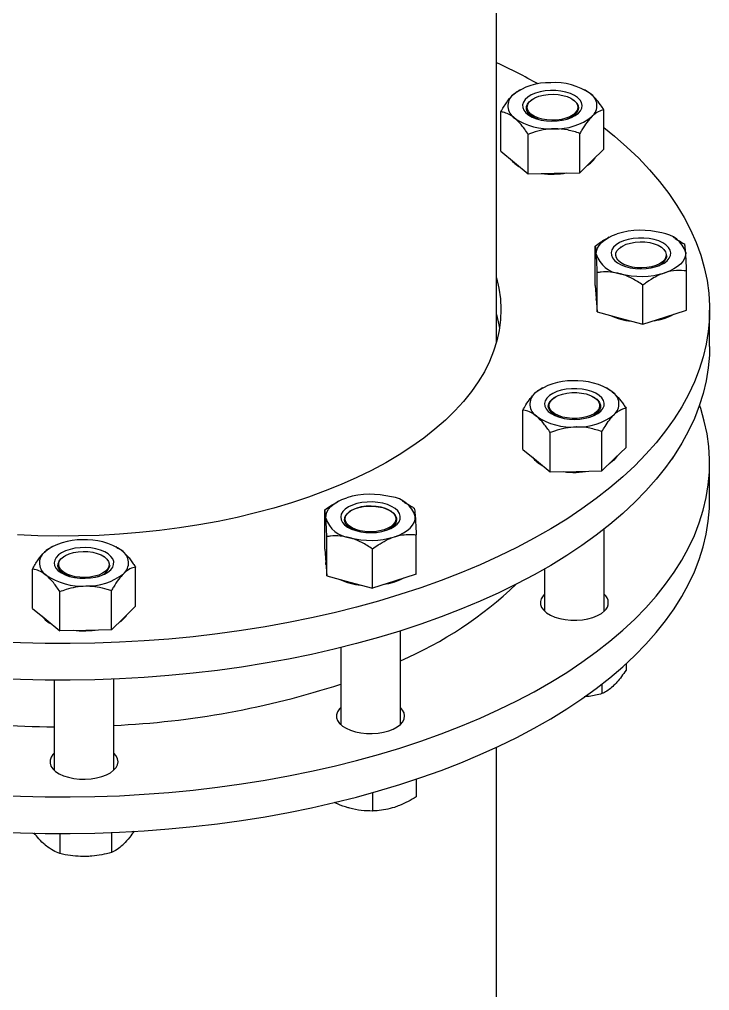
# Model space of a CAD drawing. Header units: inches. Extents: x 0.9 to 37.1, y -8.4 to 11.7.
# Drawn here: x 35.2886 to 35.3941, y 2.9077 to 3.0561 of the extents above; entities that cross this region are included whole.
import ezdxf

# ---------------------------------------------------------------- set-up
doc = ezdxf.new("R2010")
doc.units = ezdxf.units.IN
doc.header["$MEASUREMENT"] = 0

msp = doc.modelspace()

# ---------------------------------------------------------------- linework, layer by layer
at = {"color": 7, "linetype": 'Continuous', "lineweight": 25}
for p, q in [((35.36153567054993, 3.006794003794008), (35.36153567054993, 3.093612463939531)), ((35.36516849154144, 3.045358819246492), (35.36495312725696, 3.045244667814662)), ((35.37507942791438, 3.045300810787376), (35.37496998600821, 3.045358819246492)), ((35.36697715504538, 3.043871118442153), (35.36687764603426, 3.043802936862965)), ((35.37309814737263, 3.043899910207232), (35.37344417552971, 3.043657964980325)), ((35.3732608315154, 3.043802936862965), (35.37316132250427, 3.043871118442153)), ((35.37795398178055, 3.036274860420496), (35.37795398178055, 3.042279495938435)), ((35.36218449576911, 3.035965688262654), (35.36218449576911, 3.041970323780593)), ((35.36638680042631, 3.032526101623052), (35.36638680042631, 3.038530737140992)), ((35.37427154343203, 3.032680687701974), (35.37427154343203, 3.038685323219913)), ((35.37611276260629, 3.034477774061235), (35.37795398178055, 3.036274860420496)), ((35.36218449576911, 3.035965688262654), (35.36428564809771, 3.034245894942853)), ((35.36428564809771, 3.034245894942853), (35.36638680042631, 3.032526101623052)), ((35.37427154343203, 3.032680687701974), (35.37611276260629, 3.034477774061235)), ((35.36638680042631, 3.032526101623052), (35.37032917192917, 3.032603394662513)), ((35.37032917192917, 3.032603394662513), (35.37427154343203, 3.032680687701974)), ((35.37870625843053, 3.022806557993306), (35.37854936257938, 3.022723397101052)), ((35.38877148175627, 3.022666771459347), (35.3885077528973, 3.022806557993306)), ((35.37662854544202, 3.015464609046386), (35.37662854544202, 3.021469244564325)), ((35.38051492193447, 3.021318857188967), (35.38041541292334, 3.02125067560978)), ((35.38679859840448, 3.021250675609779), (35.38669908939335, 3.021318857188967)), ((35.37692869039527, 3.011403666187559), (35.37692869039527, 3.017408301705498)), ((35.39058546588581, 3.011671417130392), (35.39058546588581, 3.017676052648332)), ((35.37662854544202, 3.015464609046386), (35.37677861791865, 3.013434137616972)), ((35.38390715061717, 3.009507070229561), (35.38390715061718, 3.0155117057475)), ((35.37677367233058, 3.013501051121), (35.37677367233058, 3.013425151871606)), ((35.37680360078839, 3.013096120917365), (35.37677367233058, 3.013425151871606)), ((35.37677861791865, 3.013434137616972), (35.37692869039527, 3.011403666187559)), ((35.37692869039527, 3.011403666187559), (35.38041792050623, 3.01045536820856)), ((35.38724630825149, 3.010589243679977), (35.39058546588581, 3.011671417130392)), ((35.39408775388326, 3.006109968659523), (35.39408775388326, 3.011690484940135)), ((35.38041792050623, 3.01045536820856), (35.38390715061717, 3.009507070229561)), ((35.38390715061717, 3.009507070229561), (35.38724630825149, 3.010589243679977)), ((35.36853652784006, 2.999789494136696), (35.3683297891258, 2.999679914591951)), ((35.37846637175463, 2.999721463946476), (35.37833802230683, 2.999789494136696)), ((35.37034519134401, 2.998301793332358), (35.37024568233288, 2.99823361175317)), ((35.37662886781402, 2.99823361175317), (35.37652935880289, 2.998301793332358)), ((35.36555253206772, 2.990396363152858), (35.36555253206772, 2.996400998670798)), ((35.38132201807917, 2.9907055353107), (35.38132201807917, 2.996710170828639)), ((35.37763957973065, 2.987111362592178), (35.37763957973065, 2.993115998110117)), ((35.36975483672493, 2.986956776513257), (35.36975483672493, 2.992961412031196)), ((35.36555253206772, 2.990396363152858), (35.36765368439633, 2.988676569833058)), ((35.38132201807917, 2.9907055353107), (35.37948079890491, 2.988908448951439)), ((35.36765368439633, 2.988676569833058), (35.36975483672493, 2.986956776513257)), ((35.37948079890491, 2.988908448951439), (35.37763957973065, 2.987111362592178)), ((35.38816429733058, 2.98868832861882), (35.38816429733058, 2.988741166243424)), ((35.37369720822779, 2.987034069552717), (35.37763957973065, 2.987111362592178)), ((35.39408775388326, 2.982671800280948), (35.39408775388326, 2.988252316561562)), ((35.36975483672493, 2.986956776513257), (35.37369720822779, 2.987034069552717)), ((35.33738427086901, 2.982475031349177), (35.3372419915807, 2.982399617802688)), ((35.34744949419475, 2.982335244815217), (35.34718576533578, 2.982475031349177)), ((35.3353065578805, 2.975133082402257), (35.3353065578805, 2.981137717920196)), ((35.33919293437295, 2.980987330544838), (35.33909342536182, 2.98091914896565)), ((35.34547661084297, 2.98091914896565), (35.34537710183184, 2.980987330544838)), ((35.37799456674011, 2.96567126476221), (35.37799456674011, 2.978249696852641)), ((35.33560670283376, 2.971072139543429), (35.33560670283376, 2.977076775061368)), ((35.34926347832429, 2.971339890486262), (35.34926347832429, 2.977344526004202)), ((35.29359670961517, 2.975502565952042), (35.29338134533069, 2.975388414520212)), ((35.30352655352973, 2.975434535761821), (35.30339820408194, 2.975502565952042)), ((35.29540537311911, 2.974014865147703), (35.29530586410798, 2.973946683568515)), ((35.30168904958911, 2.973946683568515), (35.30158954057799, 2.974014865147703)), ((35.3353065578805, 2.975133082402257), (35.33545663035713, 2.973102610972842)), ((35.34258516305566, 2.969175543585432), (35.34258516305566, 2.975180179103371)), ((35.30638219985427, 2.966418607126045), (35.30638219985427, 2.972423242643985)), ((35.33545168476906, 2.973169524476871), (35.33545168476906, 2.973093625227476)), ((35.33545663035713, 2.973102610972842), (35.33560670283376, 2.971072139543429)), ((35.29061271384283, 2.966109434968204), (35.29061271384283, 2.972114070486143)), ((35.33560670283376, 2.971072139543429), (35.33909593294471, 2.97012384156443)), ((35.34926347832429, 2.971339890486262), (35.34592432068997, 2.970257717035847)), ((35.36887998340679, 2.972126797080229), (35.36887998340679, 2.965671264762211)), ((35.33909593294471, 2.97012384156443), (35.34258516305566, 2.969175543585432)), ((35.34592432068997, 2.970257717035847), (35.34258516305566, 2.969175543585432)), ((35.29481501850003, 2.962669848328602), (35.29481501850003, 2.968674483846542)), ((35.30269976150575, 2.962824434407523), (35.30269976150575, 2.968829069925462)), ((35.30454098068002, 2.964621520766785), (35.30638219985427, 2.966418607126045)), ((35.29061271384283, 2.966109434968204), (35.29271386617143, 2.964389641648403)), ((35.29271386617143, 2.964389641648403), (35.29481501850003, 2.962669848328602)), ((35.30269976150575, 2.962824434407523), (35.30454098068002, 2.964621520766785)), ((35.29875739000289, 2.962747141368063), (35.29481501850003, 2.962669848328602)), ((35.30269976150575, 2.962824434407523), (35.29875739000289, 2.962747141368063)), ((35.34684230976906, 2.94835680197469), (35.34684230976906, 2.962655498390963)), ((35.33772772643573, 2.960106555405516), (35.33772772643573, 2.94835680197469)), ((35.38132201807917, 2.957632325671421), (35.38132201807917, 2.95667413231926)), ((35.29394016518188, 2.955146339799396), (35.29394016518188, 2.941384336577555)), ((35.30305474851522, 2.941384336577555), (35.30305474851522, 2.95530637456113)), ((35.37763957973065, 2.954533439117887), (35.37763957973065, 2.953079959600738)), ((35.36153567054993, 2.900749821281554), (35.36153567054993, 2.944884141867663)), ((35.34926347832429, 2.940006699206194), (35.34926347832429, 2.937308487494823)), ((35.34258516305565, 2.937947321325956), (35.34258516305565, 2.935144140593992)), ((35.29481501850003, 2.931704748018899), (35.29481501850003, 2.928638445337163)), ((35.30269976150575, 2.931853847464767), (35.30269976150575, 2.928793031416083))]:
    msp.add_line(p, q, dxfattribs=at)
at = {"color": 7, "linetype": 'Continuous', "lineweight": 25, "flags": 128}
for points in [[(35.37392643530111, 3.044156244618892), (35.3734310684227, 3.044490877276552), (35.37282764957328, 3.044774576528592), (35.37213557313117, 3.044998224047625), (35.37137708300267, 3.04515463161837), (35.37057655768459, 3.045238772172812), (35.36975972671932, 3.045247941364298), (35.36895284372618, 3.045181844487472), (35.36818184258848, 3.045042605950337), (35.36747150391716, 3.044834700994045), (35.36684465858159, 3.044564811854955), (35.36632145390663, 3.044241612992062), (35.36591870612101, 3.043875492282749), (35.36564935986996, 3.043478217147858), (35.36552207216361, 3.043062556337105), (35.36554093413356, 3.042641869530953), (35.36570533954058, 3.042229677949494), (35.36601000425961, 3.041839229769309), (35.36644513611591, 3.04148307431617), (35.3669967496136, 3.041172658719389), (35.36764711544097, 3.040917959991655), (35.36837533030523, 3.040727164359644), (35.36915798878146, 3.040606404151958), (35.36996993558225, 3.040559560701032), (35.37078507406935, 3.040588139593923), (35.3715772050211, 3.040691222281497), (35.37232086869693, 3.040865495601361), (35.37299216313443, 3.04110535826562), (35.373569512378, 3.041403100890887), (35.37403435994795, 3.0417491537842), (35.37437176526088, 3.042132394520837), (35.3745708838324, 3.042540505428189), (35.37462531582782, 3.0429603694859), (35.374533311758, 3.04337849191769), (35.37429782870945, 3.043781433924568), (35.37392643530111, 3.044156244618892)], [(35.36788235557893, 3.040846893633273), (35.36742931658195, 3.041025018973452), (35.36691145130163, 3.041310151338899), (35.36650771668813, 3.041640608146732), (35.3662327047623, 3.042004445826917), (35.36609635517166, 3.042388514337723), (35.3661035959457, 3.042778932442489), (35.36625416538396, 3.043161589413685), (35.36654262151464, 3.043522655031367), (35.36695853878162, 3.043849079443366), (35.36727361732693, 3.044028631143987)], [(35.36679525036332, 3.041612979628424), (35.36645624481212, 3.041962334362811), (35.36625608459271, 3.042339039263693), (35.36620246175009, 3.042728617772988), (35.36629743698001, 3.043116098607061), (35.36653736043765, 3.04348659109476), (35.3669130119991, 3.043825857417558), (35.36740995558549, 3.044120859760933), (35.36800909393352, 3.044360261350267), (35.36868740249245, 3.044534862116741), (35.36941881424477, 3.044637952250816), (35.37017522144702, 3.044665570056454), (35.37092755579462, 3.044616654196871), (35.37164690550048, 3.04449308448112), (35.37230562635886, 3.044299609624078), (35.37287840409655, 3.044043664755999), (35.37334322718633, 3.043735085694629), (35.37368223273754, 3.043385730960241), (35.37388239295694, 3.043009026059359), (35.37393601579956, 3.042619447550065), (35.37384104056964, 3.042231966715992), (35.373601117112, 3.041861474228293), (35.37322546555056, 3.041522207905495), (35.37272852196416, 3.04122720556212), (35.37212938361613, 3.040987803972786), (35.3714510750572, 3.040813203206311), (35.37071966330488, 3.040710113072236), (35.36996325610263, 3.040682495266599), (35.36921092175504, 3.040731411126181), (35.36849157204917, 3.040854980841932), (35.3678328511908, 3.041048455698974), (35.3672600734531, 3.041304400567053), (35.36679525036332, 3.041612979628424)], [(35.37344417552971, 3.043657964980325), (35.3737850924978, 3.043309238676612), (35.37399170883079, 3.042933584590328), (35.37405655687606, 3.042544579838908), (35.3739772928563, 3.04215628406761), (35.37375678157969, 3.041782731297304), (35.37340299289832, 3.041437422698392), (35.37292871365691, 3.041132838623329), (35.37235108554297, 3.040879987534176), (35.37225612721266, 3.040846895403991)], [(35.37795398178055, 3.039582751199158), (35.37955189815731, 3.038281602031674), (35.38146749526878, 3.036596655832815), (35.38325637934972, 3.034875156393651), (35.38491592496606, 3.033119630252), (35.38644369650575, 3.03133265388456), (35.38783745175339, 3.02951684992557), (35.38909514518095, 3.027674883317737), (35.3902149309499, 3.025809457401063), (35.39119516562019, 3.023923309945319), (35.39203441056228, 3.022019209131993), (35.39273143406849, 3.020099949491601), (35.39328521316069, 3.018168347802328), (35.39369493509172, 3.016227238956018), (35.39395999853814, 3.014279471797579), (35.39408001448278, 3.01232790494391), (35.3940548067857, 3.010375402588485), (35.39388441244266, 3.00842483029776), (35.39356908153087, 3.006479050805551), (35.39310927684192, 3.004540919811582), (35.39250567320259, 3.002613281790353), (35.39175915648448, 3.000698965816478), (35.39087082230379, 2.998800781412629), (35.38984197441345, 2.996921514426177), (35.3886741227896, 2.99506392294057), (35.38736898141556, 2.993230733227474), (35.38592846576626, 2.991424635745587), (35.38435468999705, 2.98964828119202), (35.38264996384092, 2.987904276612038), (35.38081678921857, 2.986195181572857), (35.37885785656655, 2.984523504407128), (35.37677604088865, 2.982891698531614), (35.37457439753648, 2.981302158846461), (35.37225615772524, 2.97975721822035), (35.36982472379154, 2.978259144066697), (35.36728366419997, 2.976810135015904), (35.3646367083059, 2.975412317688568), (35.3618877408821, 2.974067743574374), (35.35904079641735, 2.97277838602125), (35.35610005319525, 2.971546137339204), (35.35306982716197, 2.970372806023104), (35.34995456559211, 2.969260114098454), (35.34675884056161, 2.968209694594095), (35.34348734223762, 2.967223089145499), (35.34014487199508, 2.966301745732214), (35.33673633536998, 2.965447016552749), (35.33326673485985, 2.964660156040043), (35.32974116258191, 2.963942319020404), (35.32616479279963, 2.963294559018646), (35.32254287432885, 2.962717826711898), (35.31888072283436, 2.962212968534351), (35.31518371302852, 2.961780725434997), (35.31145727078301, 2.961421731790193), (35.3077068651657, 2.961136514472617), (35.303938000414, 2.960925492078011), (35.30015620785666, 2.960788974310841), (35.29636703779577, 2.960727161529756), (35.2925760513609, 2.960740144453535), (35.28878881234743, 2.960827904027948), (35.28501087905084, 2.960990311453716)], [(35.37677861791865, 3.020220045414197), (35.37680310763753, 3.020680235650418), (35.37694401393804, 3.021134842550541), (35.37719892587432, 3.021576087664465), (35.37756348183245, 3.021996421165955), (35.37803144415892, 3.02238865103226), (35.37859480588858, 3.022746066101623), (35.37924392774603, 3.023062550903111), (35.37996770307633, 3.023332690294027)], [(35.38816099901537, 3.020443205212969), (35.38805686077221, 3.020860571997154), (35.38780970052452, 3.02126165459774), (35.38742746220602, 3.021633561889931), (35.38692243127078, 3.021964340467353), (35.38631083982858, 3.02224335883436), (35.38561234493162, 3.022461649111059), (35.38484939678059, 3.022612195268348), (35.38404651715683, 3.022690158628861), (35.38322951127205, 3.022693033386044), (35.38242463836764, 3.022620727142834), (35.38165776772097, 3.022475563881384), (35.38095354718564, 3.022262209268355), (35.38033461098907, 3.02198752069656), (35.37982085224989, 3.021660326882712), (35.37942878359668, 3.021291144105201), (35.37917100643858, 3.020891838202264), (35.37905580594552, 3.020475243194169), (35.37908688475616, 3.020054748787254), (35.37926324397193, 3.019643870017739), (35.37957921526255, 3.01925581286735), (35.38002464305075, 3.018903049812194), (35.38058521092091, 3.018596918947118), (35.38124290176044, 3.018347259570012), (35.38197657684464, 3.018162095938675), (35.3827626552526, 3.018047379364572), (35.38357587177751, 3.018006796932785), (35.38439008897115, 3.018041652996062), (35.38517913722298, 3.018150827251849), (35.38591765587294, 3.018330810749737), (35.38658190832398, 3.018575818672012), (35.38715054495575, 3.01887797626246), (35.38760528931906, 3.019227571927508), (35.38793152555589, 3.019613369374832), (35.38811876816517, 3.02002296875704), (35.38816099901537, 3.020443205212969)], [(35.37974157610719, 3.020045986871282), (35.3797871429673, 3.020435837329431), (35.37997950500863, 3.020813618410362), (35.38031126986581, 3.021164812198998), (35.38076968800145, 3.021475922514994), (35.38133714266367, 3.021734993563377), (35.38199182688804, 3.021932069389048), (35.38270858152696, 3.022059576478547), (35.38345986210162, 3.022112614805931), (35.38421679732086, 3.022089146138025), (35.3849502985887, 3.021990072362572), (35.38563217786276, 3.021819200829204), (35.38623623090496, 3.021583098035121), (35.38673924429563, 3.021290837278293), (35.38712188751226, 3.020953649975702), (35.38736945579063, 3.02058449404629), (35.38747243522063, 3.0201975559454), (35.38742686836052, 3.019807705487251), (35.3872345063192, 3.019429924406319), (35.38690274146201, 3.019078730617683), (35.38644432332637, 3.018767620301687), (35.38587686866415, 3.018508549253304), (35.38522218443978, 3.018311473427633), (35.38450542980087, 3.018183966338134), (35.38375414922621, 3.01813092801075), (35.38299721400696, 3.018154396678657), (35.38226371273912, 3.01825347045411), (35.38158183346506, 3.018424341987477), (35.38097778042287, 3.01866044478156), (35.3804747670322, 3.018952705538389), (35.38009212381557, 3.01928989284098), (35.3798445555372, 3.019659048770391), (35.37974157610719, 3.020045986871282)], [(35.39043539340918, 3.020487796357031), (35.3904109036903, 3.020027606120811), (35.39026999738978, 3.019572999220687), (35.39001508545351, 3.019131754106763), (35.38965052949538, 3.018711420605274), (35.38918256716891, 3.018319190738968), (35.38861920543926, 3.017961775669606), (35.38797008358179, 3.017645290868117), (35.38724630825149, 3.017375151477202)], [(35.36153567054993, 3.016586966086264), (35.36190241746759, 3.015010003973664), (35.36212997429404, 3.013406374237405), (35.36221242284056, 3.011799028267017), (35.36214958454196, 3.010191447215953), (35.36194159549201, 3.008587112746798), (35.36158890614867, 3.006989499490765), (35.36109228035853, 3.005402067522413), (35.36045279370246, 3.003828254865901), (35.35967183116615, 3.002271470048993), (35.35875108414057, 3.000735084720939), (35.35769254675873, 2.999222426350245), (35.35649851157689, 2.997736771018106), (35.35517156460939, 2.99628133632315), (35.35371457972785, 2.994859274412835), (35.35213071243711, 2.993473665156597), (35.35042339304101, 2.992127509475543), (35.3485963192132, 2.99082372284312), (35.34665344798874, 2.98956512897085), (35.34459898719406, 2.9883544536928), (35.34243738633377, 2.987194319062033), (35.34017332695399, 2.986087237671825), (35.33781171250318, 2.985035607213944), (35.33535765771237, 2.984041705285789), (35.33281647751777, 2.983107684457616), (35.33019367554982, 2.982235567610555), (35.32749493221354, 2.981427243555495), (35.32472609238606, 2.980684462942345), (35.32189315275788, 2.980008834468514), (35.31900224884541, 2.979401821394827), (35.31605964170278, 2.978864738376435), (35.31307170436181, 2.97839874861556), (35.31004490802944, 2.978004861342257), (35.30698580807253, 2.977683929628653), (35.30390102982039, 2.977436648541374), (35.3007972542158, 2.977263553636192), (35.29768120334559, 2.977165019798127), (35.29455962588207, 2.97714126042953), (35.29143928246692, 2.977192326987904), (35.28832693106915, 2.977318108874454)], [(35.36153567054993, 3.011006449805651), (35.36190241746759, 3.009429487693052), (35.36199363726282, 3.008900226799832)], [(35.39408775388326, 3.006109968659523), (35.3940548067857, 3.004794886307872), (35.39388441244266, 3.002844314017146), (35.39356908153087, 3.000898534524937), (35.39310927684192, 2.998960403530969), (35.39250567320259, 2.99703276550974), (35.39175915648448, 2.995118449535865), (35.39087082230379, 2.993220265132016), (35.38984197441345, 2.991340998145564), (35.3886741227896, 2.989483406659958), (35.38736898141556, 2.987650216946862), (35.38592846576626, 2.985844119464974), (35.38435468999705, 2.984067764911407), (35.38264996384092, 2.982323760331425), (35.38081678921857, 2.980614665292244), (35.37885785656655, 2.978942988126515), (35.37677604088865, 2.977311182251001), (35.37457439753648, 2.975721642565847), (35.37225615772524, 2.974176701939737), (35.36982472379154, 2.972678627786084), (35.36728366419997, 2.971229618735291), (35.3646367083059, 2.969831801407955), (35.3618877408821, 2.968487227293761), (35.35904079641735, 2.967197869740636), (35.35610005319525, 2.965965621058591), (35.35306982716197, 2.964792289742491), (35.34995456559211, 2.963679597817841), (35.34675884056161, 2.962629178313482), (35.34348734223762, 2.961642572864886), (35.34014487199508, 2.9607212294516), (35.33673633536998, 2.959866500272136), (35.33326673485985, 2.95907963975943), (35.32974116258191, 2.958361802739791), (35.32616479279963, 2.957714042738033), (35.32254287432885, 2.957137310431285), (35.31888072283436, 2.956632452253737), (35.31518371302852, 2.956200209154384), (35.31145727078301, 2.95584121550958), (35.3077068651657, 2.955555998192003), (35.303938000414, 2.955344975797398), (35.30015620785666, 2.955208458030228), (35.29636703779577, 2.955146645249143), (35.2925760513609, 2.955159628172922), (35.28878881234743, 2.955247387747335), (35.28501087905084, 2.955409795173103)], [(35.37746782640922, 2.99624143954021), (35.37778282055947, 2.99662970735815), (35.37795814530227, 2.997040703548356), (35.37798816555614, 2.997461218355105), (35.37787191644541, 2.997877736086509), (35.37761313431214, 2.998276869519968), (35.37722013662704, 2.998645790178523), (35.37670555465905, 2.998972640648658), (35.37608592749604, 2.99924691568733), (35.37538117046484, 2.999459799869122), (35.37461393503632, 2.99960445092127), (35.37380888078845, 2.999676219639938), (35.37299188282712, 2.999672799319456), (35.37218920013906, 2.99959429989174), (35.37142663160632, 2.999443244392985), (35.37072868680897, 2.99922448787121), (35.37011779826708, 2.998945061341019), (35.36961360044102, 2.998613945801005), (35.36923229866377, 2.998241783577067), (35.3689861482882, 2.997840536269298), (35.3688830607899, 2.997423100296317), (35.3689263494859, 2.997002892393764), (35.36911462304189, 2.996593418389375), (35.36944183019085, 2.996207839114566), (35.36989745422581, 2.995858547404486), (35.37046685101539, 2.995556769782096), (35.37113171967826, 2.995312205628482), (35.37187069078855, 2.995132715436769), (35.37266001320675, 2.995024068169405), (35.37347431746088, 2.994989755838958), (35.3742874311422, 2.995030881271958), (35.37507322010796, 2.995146122663155), (35.37580642845424, 2.995331776059412), (35.37646349026153, 2.995581874407818), (35.37702328702269, 2.995888379341673), (35.37746782640922, 2.99624143954021)], [(35.37001614309965, 2.998034497916219), (35.37043407276769, 2.9983603839827), (35.37096741381612, 2.99863801510813), (35.37159567024757, 2.998856722084056), (35.37229469851968, 2.999008100124046), (35.37303763536799, 2.999086331854917), (35.37379593014606, 2.999088410875124), (35.37454044201083, 2.999014257289087), (35.37524255978886, 2.998866720777531), (35.37587530148769, 2.998651471085855), (35.37641435119868, 2.998376780138999), (35.37683899354374, 2.998053204156), (35.37713290975569, 2.997693177980422), (35.37728480479934, 2.997310537216288), (35.37728884143336, 2.996919986533576), (35.37714486453213, 2.996536534575998), (35.37685840704725, 2.996174917187242), (35.37644047737921, 2.995849031120762), (35.37590713633077, 2.995571399995332), (35.37527887989933, 2.995352693019406), (35.37457985162722, 2.995201314979416), (35.37383691477891, 2.995123083248545), (35.37307862000084, 2.995121004228338), (35.37233410813607, 2.995195157814375), (35.37163199035804, 2.995342694325931), (35.37099924865921, 2.995557944017607), (35.37046019894822, 2.995832634964463), (35.37003555660316, 2.996156210947461), (35.3697416403912, 2.996516237123039), (35.36958974534755, 2.996898877887173), (35.36958570871354, 2.997289428569886), (35.36972968561477, 2.997672880527464), (35.37001614309965, 2.998034497916219)], [(35.37125013062154, 2.995277656782858), (35.37109337901104, 2.995333419434469), (35.3705252342943, 2.995591907318581), (35.37006233831857, 2.995901101962509), (35.36972142135047, 2.996249828266222), (35.36951480501748, 2.996625482352505), (35.36944995697221, 2.997014487103926), (35.36952922099198, 2.997402782875223), (35.36974973226859, 2.997776335645529), (35.37010352094995, 2.998121644244442), (35.37057780019136, 2.998426228319505), (35.37066958034287, 2.998473310306948)], [(35.37608841138886, 2.998528926541153), (35.37659506254664, 2.998248915603934), (35.37699879716015, 2.997918458796102), (35.37727380908598, 2.997554621115917), (35.37741015867662, 2.997170552605111), (35.37740291790258, 2.996780134500345), (35.37725234846432, 2.99639747752915), (35.37696389233363, 2.996036411911467)], [(35.28501087905084, 2.937552143075143), (35.28878881234743, 2.937389735649374), (35.2925760513609, 2.937301976074961), (35.29636703779577, 2.937288993151182), (35.30015620785667, 2.937350805932268), (35.303938000414, 2.937487323699438), (35.3077068651657, 2.937698346094043), (35.31145727078301, 2.93798356341162), (35.31518371302852, 2.938342557056424), (35.31888072283436, 2.938774800155777), (35.32254287432885, 2.939279658333325), (35.32616479279963, 2.939856390640073), (35.32974116258191, 2.94050415064183), (35.33326673485985, 2.94122198766147), (35.33673633536998, 2.942008848174176), (35.34014487199508, 2.94286357735364), (35.34348734223762, 2.943784920766926), (35.34675884056161, 2.944771526215523), (35.34995456559212, 2.945821945719882), (35.35306982716198, 2.946934637644531), (35.35610005319525, 2.948107968960631), (35.35904079641736, 2.949340217642677), (35.36188774088211, 2.950629575195801), (35.3646367083059, 2.951974149309995), (35.36728366419998, 2.953371966637331), (35.36982472379154, 2.954820975688124), (35.37225615772524, 2.956319049841777), (35.37457439753648, 2.957863990467888), (35.37677604088866, 2.959453530153041), (35.37885785656655, 2.961085336028555), (35.38081678921857, 2.962757013194284), (35.38264996384092, 2.964466108233465), (35.38435468999705, 2.966210112813447), (35.38592846576626, 2.967986467367014), (35.38736898141556, 2.969792564848902), (35.3886741227896, 2.971625754561997), (35.38984197441345, 2.973483346047604), (35.39087082230379, 2.975362613034056), (35.39175915648448, 2.977260797437905), (35.39250567320259, 2.97917511341178), (35.39310927684192, 2.981102751433009), (35.39356908153087, 2.983040882426977), (35.39388441244266, 2.984986661919187), (35.3940548067857, 2.986937234209912), (35.39408001448278, 2.988889736565336), (35.39395999853814, 2.990841303419006), (35.39369493509172, 2.992789070577445), (35.39328521316069, 2.994730179423755), (35.39273143406849, 2.996661781113028), (35.39255737526011, 2.997181142610544)], [(35.37948079890491, 2.988765587734656), (35.37895206077295, 2.988329886526332), (35.37874850283883, 2.988193705541374)], [(35.37998411571124, 2.989399701584305), (35.37988072981888, 2.989236295984827), (35.37948079890491, 2.988765587734656)], [(35.28501087905084, 2.931971626794529), (35.28878881234743, 2.931809219368761), (35.2925760513609, 2.931721459794348), (35.29636703779577, 2.931708476870569), (35.30015620785667, 2.931770289651655), (35.303938000414, 2.931906807418824), (35.3077068651657, 2.93211782981343), (35.31145727078301, 2.932403047131007), (35.31518371302852, 2.932762040775811), (35.31888072283436, 2.933194283875164), (35.32254287432885, 2.933699142052712), (35.32616479279963, 2.934275874359459), (35.32974116258191, 2.934923634361217), (35.33326673485985, 2.935641471380857), (35.33673633536998, 2.936428331893563), (35.34014487199508, 2.937283061073027), (35.34348734223762, 2.938204404486313), (35.34675884056161, 2.939191009934909), (35.34995456559212, 2.940241429439268), (35.35306982716198, 2.941354121363917), (35.35610005319525, 2.942527452680018), (35.35904079641736, 2.943759701362064), (35.36188774088211, 2.945049058915188), (35.3646367083059, 2.946393633029382), (35.36728366419998, 2.947791450356718), (35.36982472379154, 2.949240459407511), (35.37225615772524, 2.950738533561164), (35.37457439753648, 2.952283474187274), (35.37677604088866, 2.953873013872428), (35.37885785656655, 2.955504819747942), (35.38081678921857, 2.957176496913671), (35.38264996384092, 2.958885591952852), (35.38435468999705, 2.960629596532834), (35.38592846576626, 2.962405951086401), (35.38736898141556, 2.964212048568289), (35.3886741227896, 2.966045238281385), (35.38984197441345, 2.967902829766991), (35.39087082230379, 2.969782096753443), (35.39175915648448, 2.971680281157292), (35.39250567320259, 2.973594597131167), (35.39310927684192, 2.975522235152396), (35.39356908153087, 2.977460366146364), (35.39388441244266, 2.979406145638574), (35.3940548067857, 2.981356717929299), (35.39408775388326, 2.982671800280948)], [(35.33545663035713, 2.979888518770068), (35.33548112007601, 2.980348709006288), (35.33562202637653, 2.980803315906412), (35.33587693831281, 2.981244561020336), (35.33624149427094, 2.981664894521824), (35.3367094565974, 2.982057124388131), (35.33727281832706, 2.982414539457493), (35.33792194018451, 2.982731024258982), (35.33864571551482, 2.983001163649897)], [(35.34471214444701, 2.978035791168039), (35.34536186856249, 2.97829092397147), (35.34591270017254, 2.978601707654038), (35.34634693509599, 2.978958153372471), (35.34665061666511, 2.979348804668094), (35.3468139843044, 2.979761105686838), (35.34683178724351, 2.980181804734717), (35.34670345328133, 2.98059738019818), (35.34643310717699, 2.980994475139895), (35.34602943807675, 2.981360326601704), (35.34550542023761, 2.981683175816602), (35.34487789602408, 2.981952646145179), (35.34416703458073, 2.982160076589355), (35.34339568357923, 2.98229880016398), (35.34258863487545, 2.982364358179222), (35.34177182767877, 2.982354643546532), (35.34097151484455, 2.982269968502196), (35.34021341908581, 2.98211305457181), (35.33952190622396, 2.981888945098207), (35.33891920205139, 2.981604843144265), (35.3384246779761, 2.981269879980545), (35.33805422840877, 2.980894821598737), (35.33781975990329, 2.980491722683831), (35.33772880847037, 2.980073539166623), (35.33778429736387, 2.97965371180944), (35.33798444312512, 2.979245734208975), (35.33832281290466, 2.978862719100993), (35.33878853121937, 2.97851697690621), (35.33936662949942, 2.978219620063244), (35.34003852719043, 2.977980205865695), (35.34078262894777, 2.977806429282861), (35.3415750187287, 2.9777038756371), (35.3423902284737, 2.977675841086968), (35.3432020566708, 2.977723226685971), (35.34398441049377, 2.977844509421971), (35.34471214444701, 2.978035791168039)], [(35.34009799055266, 2.977963154500741), (35.34009727047205, 2.977963397823012), (35.33950588880553, 2.978207669690476), (35.33901495211274, 2.978505170162291), (35.3386422041249, 2.978845146796276), (35.33840111692547, 2.979215311951077), (35.33830040403397, 2.979602286893545), (35.33834370547672, 2.979992085341005), (35.33852945622674, 2.980370618961956), (35.33885094276798, 2.980724206565077), (35.3392965457392, 2.981040068573128), (35.33985015988801, 2.981306788910167), (35.34049177615665, 2.981514727608281), (35.34119820486146, 2.981656369221142), (35.34194391382846, 2.981726594451815), (35.34270195119266, 2.981722865177496), (35.34344491950866, 2.981645316183875), (35.34414596596575, 2.981496750293632), (35.34477975291841, 2.981282537065125), (35.34532337365485, 2.981010418722561), (35.34575718030526, 2.980690230331837), (35.34606549396703, 2.980333544335636), (35.34623717138113, 2.979953252295198), (35.34626600767849, 2.979563098955705), (35.3461509606402, 2.97917718547538), (35.34589618836598, 2.978809459772891), (35.34551089898963, 2.978473212413226), (35.34500901787306, 2.978180596252046), (35.34447204604653, 2.977963154633984)], [(35.34022487326109, 2.981476473452952), (35.34090318182002, 2.981651074219426), (35.34163459357234, 2.981754164353501), (35.34239100077459, 2.981781782159139), (35.34314333512219, 2.981732866299557), (35.34386268482805, 2.981609296583805), (35.34452140568643, 2.981415821726764), (35.34509418342412, 2.981159876858685), (35.3455590065139, 2.980851297797314), (35.34589801206511, 2.980501943062926), (35.34609817228451, 2.980125238162044), (35.34615179512713, 2.97973565965275), (35.34605681989721, 2.979348178818677), (35.34581689643957, 2.978977686330977), (35.34544124487812, 2.978638420008179), (35.34494430129173, 2.978343417664805), (35.3443451629437, 2.97810401607547), (35.34366685438477, 2.977929415308997), (35.34293544263245, 2.977826325174921), (35.3421790354302, 2.977798707369284), (35.34142670108261, 2.977847623228866), (35.34070735137674, 2.977971192944617), (35.34004863051837, 2.978164667801659), (35.33947585278067, 2.978420612669738), (35.33901102969089, 2.978729191731109), (35.33867202413969, 2.979078546465497), (35.33847186392028, 2.979455251366379), (35.33841824107765, 2.979844829875673), (35.33851321630758, 2.980232310709746), (35.33875313976522, 2.980602803197445), (35.33912879132667, 2.980942069520243), (35.33962573491306, 2.981237071863617), (35.34022487326109, 2.981476473452952)], [(35.34592432068997, 2.977043624833072), (35.34664809602028, 2.977313764223987), (35.34729721787774, 2.977630249025476), (35.34786057960739, 2.977987664094838), (35.34832854193386, 2.978379893961144), (35.34869309789199, 2.978800227462633), (35.34894800982826, 2.979241472576557), (35.34908891612878, 2.979696079476681), (35.34911340584766, 2.980156269712901)], [(35.29867081165804, 2.970704448875463), (35.2994811726867, 2.970758084035743), (35.30025991627892, 2.970885380973909), (35.30098201297489, 2.971082248261625), (35.30162425399266, 2.971342358422284), (35.30216599717749, 2.971657351301302), (35.30258983045766, 2.97201710276837), (35.3028821314828, 2.972410050115332), (35.30303350545749, 2.972823563691138), (35.30303908709761, 2.973244352829223), (35.30289869700466, 2.973658893020461), (35.30261684743174, 2.974053860602021), (35.30220259725603, 2.974416560990853), (35.30166926081903, 2.974735336698027), (35.30103397999264, 2.974999942010025), (35.30031717322534, 2.975201872294403), (35.29954187927643, 2.97533463734567), (35.29873301673133, 2.975393969985841), (35.29791658309779, 2.975377963215041), (35.29711881922453, 2.975287131504054), (35.29636536589886, 2.975124394258808), (35.2956804397306, 2.974894981988265), (35.29508605481035, 2.974606268191561), (35.29460131515854, 2.974267532367679), (35.29424180070639, 2.973889661764708), (35.29401906654422, 2.973484801454743), (35.29394027153126, 2.973065963981266), (35.29400794820405, 2.972646611125294), (35.29421992137867, 2.972240221232664), (35.29456937806286, 2.971859856008902), (35.29504508643125, 2.971517740705267), (35.29563175682548, 2.971224871189112), (35.29631053317635, 2.970990660527657), (35.29705959905345, 2.970822636444273), (35.29785487886316, 2.97072619937125), (35.29867081165804, 2.970704448875463)], [(35.29645006419772, 2.970945613718667), (35.29585753465568, 2.971168765679002), (35.29533966937536, 2.971453898044449), (35.29493593476185, 2.971784354852281), (35.29466092283602, 2.972148192532467), (35.29452457324538, 2.972532261043273), (35.29453181401942, 2.972922679148039), (35.29468238345768, 2.973305336119234), (35.29497083958836, 2.973666401736916), (35.29538675685534, 2.973992826148916), (35.29545450710478, 2.9740351642834)], [(35.29835031328626, 2.974808622764667), (35.2991072485055, 2.97478515409676), (35.29984074977334, 2.974686080321308), (35.30052262904741, 2.974515208787939), (35.3011266820896, 2.974279105993856), (35.30162969548027, 2.973986845237028), (35.3020123386969, 2.973649657934437), (35.30225990697527, 2.973280502005025), (35.30236288640526, 2.972893563904135), (35.30231731954516, 2.972503713445986), (35.30212495750384, 2.972125932365054), (35.30179319264665, 2.971774738576418), (35.30133477451101, 2.971463628260423), (35.30076731984879, 2.971204557212039), (35.30011263562442, 2.971007481386368), (35.2993958809855, 2.97087997429687), (35.29864460041085, 2.970826935969485), (35.2978876651916, 2.970850404637392), (35.29715416392376, 2.970949478412845), (35.2964722846497, 2.971120349946213), (35.29586823160751, 2.971356452740296), (35.29536521821684, 2.971648713497124), (35.2949825750002, 2.971985900799715), (35.29473500672184, 2.972355056729127), (35.29463202729184, 2.972741994830017), (35.29467759415193, 2.973131845288166), (35.29486995619327, 2.973509626369098), (35.29520172105045, 2.973860820157734), (35.2956601391861, 2.974171930473729), (35.29622759384831, 2.974431001522113), (35.29688227807268, 2.974628077347784), (35.2975990327116, 2.974755584437283), (35.29835031328626, 2.974808622764667)], [(35.33548161322688, 2.972764594273236), (35.335477383971, 2.972788680070087), (35.33545168476906, 2.973093625227476)], [(35.34592432068997, 2.970114855819063), (35.34504344042554, 2.969873687639005), (35.34429630602006, 2.969730100659023)], [(35.34730226886489, 2.970704290421784), (35.34672763553812, 2.97041951129747), (35.34592432068997, 2.970114855819063)], [(35.36887998340679, 2.968268574510634), (35.36864138690071, 2.968016118133117), (35.36836707947672, 2.967583626506874), (35.36823863234877, 2.967133479651341), (35.36825974070687, 2.966678627471973), (35.36842979730198, 2.966232155237821), (35.36874390991548, 2.965806907142173), (35.3691930420994, 2.965415116798493), (35.36976427313851, 2.965068055301638), (35.37044116975588, 2.964775706978978), (35.37120425886824, 2.96454648215948), (35.37203158779118, 2.964386975223853), (35.3728993557779, 2.96430177489622), (35.37378259872337, 2.964293332234884), (35.37465590733616, 2.964361890119839), (35.37549415811752, 2.96450547626556), (35.37627323611865, 2.964719959960059), (35.37697072868393, 2.964999170897956), (35.37756657022218, 2.965335076688926), (35.37804361945719, 2.965718013934943), (35.37804361945719, 2.965718013934943)], [(35.29875739000289, 2.962604280151279), (35.29776039876148, 2.962622265818573), (35.29682177059038, 2.962709192152084)], [(35.30067192218015, 2.962784677153571), (35.2997488412204, 2.962661250668512), (35.29875739000289, 2.962604280151279)], [(35.33772772643573, 2.950954111723114), (35.33751835479229, 2.950736504101038), (35.33723219197999, 2.950306054993493), (35.33709138977556, 2.949856889361868), (35.33709999880209, 2.949401928883593), (35.33725777139354, 2.948954261943282), (35.33756016871972, 2.948526767103744), (35.33799849136013, 2.948131742613174), (35.33856012957045, 2.947780552606947), (35.33922892604195, 2.94748330018213), (35.33998564071783, 2.947248536749782), (35.34080850429458, 2.947083016026416), (35.34167384448531, 2.946991499741882), (35.34255676702823, 2.946976620653063), (35.34343187184933, 2.947038806804252), (35.34427398377621, 2.947176269213104), (35.34505887678195, 2.947385053336393)], [(35.34505887678195, 2.947385053336393), (35.34576397092383, 2.947659152835023), (35.34636898192716, 2.94799068236547), (35.34685650472689, 2.948370104426759), (35.34721251417973, 2.948786503736998), (35.34742676854189, 2.949227901246167), (35.34749310410547, 2.949681598751578), (35.34740961251707, 2.950134544202045), (35.3471786956777, 2.950573707181635), (35.34684230976906, 2.950954111723114)], [(35.29394016518188, 2.943981646325979), (35.29376097295624, 2.943798670972641), (35.29346301206157, 2.94337035058401), (35.29330988297721, 2.942922256124616), (35.29330599094816, 2.942467278456212), (35.29345144794097, 2.942018506457943), (35.29374206942281, 2.941588850483121), (35.29416949474277, 2.941190670951869), (35.29472142765263, 2.940835422764339), (35.29538199004744, 2.940533325764086), (35.29613217874981, 2.940293070731781), (35.29695041219663, 2.940121569367272), (35.29781315130138, 2.940023755452565), (35.29869557663082, 2.940002442915897)], [(35.29869557663082, 2.940002442915897), (35.29957230241484, 2.940058244880142), (35.30041810684888, 2.94018955602439), (35.30120865767933, 2.940392598766096), (35.30192121219815, 2.940661531935262), (35.30253527150918, 2.940988618814256), (35.30303317024405, 2.941364449709094), (35.30340058476268, 2.941778212649206), (35.30362694521833, 2.942218004428141), (35.30370573963282, 2.942671173037146), (35.3036347012343, 2.943124681640422), (35.30341587366816, 2.943565483621154), (35.30305555220505, 2.943980897908922), (35.30305474851522, 2.943981646325979)]]:
    msp.add_lwpolyline(points, dxfattribs=at)
at = {"color": 7, "linetype": 'Continuous', "lineweight": 25}
for centre, radius, start, end in [((35.32025221355413, 2.960741191986962), 0.09787017093751017, 60.87931759441986, 65.05054430758327), ((35.36947677733342, 3.037588990052138), 0.008840327992990208, 87.84431492476595, 128.0692275463274), ((35.37043764443133, 3.036795292892732), 0.009648250833021975, 55.85696433618573, 93.7340093464719), ((35.36545233598947, 3.042886078524242), 0.002190775963108397, 130.6317154106011, 237.8223937648999), ((35.37468614156018, 3.042926285753358), 0.00219077596310925, 310.6317154106281, 57.82239376487965), ((35.36970083311832, 3.049017071384868), 0.00964825083302236, 235.8569643361823, 273.734009346467), ((35.37066170021622, 3.048223374225462), 0.0088403279929913, 267.8443149247729, 308.0692275463331), ((35.36707352668927, 3.037396878531342), 0.004315185333254301, 217.6737437655203, 243.7256009103056), ((35.37353547620314, 3.036889306765468), 0.003630095272401304, 300.5472309115033, 328.0628363265675), ((35.37006697881043, 3.045438701064549), 0.01298156638343242, 262.5935121431785, 279.6528503068388), ((35.38361735979085, 3.011389723848033), 0.01248817207056158, 75.25370961275591, 106.99265283724), ((35.38634556204016, 3.019203595365497), 0.004286711188513603, 17.43221134442633, 83.96713333141797), ((35.38086844928768, 3.021504246405731), 0.004286711188513676, 197.4322113444196, 263.967133331413), ((35.38537485061503, 3.020536659178498), 0.002280834110061202, 280.589358272645, 346.6995065147599), ((35.38359665153697, 3.029318117923201), 0.01248817207056746, 255.2537096127677, 286.9926528372387), ((35.38308032185991, 3.019799206776178), 0.009856330352181062, 245.0817483666638, 264.5092253159791), ((35.38435293364738, 3.019090724551871), 0.009117331456620244, 277.9776159003433, 297.9359265707407), ((35.37284481363205, 2.992019664942339), 0.008840327992993708, 87.84431492477532, 128.0692275463217), ((35.37380568072996, 2.991225967782935), 0.009648250833024265, 55.85696433618669, 93.73400934646332), ((35.3688203722881, 2.997316753414446), 0.002190775963108961, 130.6317154106188, 237.8223937648802), ((35.3780541778588, 2.997356960643563), 0.00219077596310816, 310.6317154105931, 57.82239376490902), ((35.37455339067496, 2.99873010401164), 0.003614760763456067, 287.2350346173689, 311.8243762389511), ((35.37306886941694, 3.003447746275076), 0.009648250833025984, 235.8569643361911, 273.7340093464633), ((35.37402973651485, 3.002654049115663), 0.0088403279929871, 267.844314924766, 308.0692275463402), ((35.37053932258648, 2.99194699091781), 0.004465693863236377, 218.1200859672705, 243.2792587085538), ((35.38671685417833, 2.990277574349482), 0.002152275147466396, 308.7340060257739, 342.2907223871372), ((35.37343498121035, 2.999871104975874), 0.01298327661131323, 262.594644090608, 279.6517183593975), ((35.34229537222934, 2.971058197203901), 0.01248817207056465, 75.2537096127593, 106.9926528372374), ((35.34502357447864, 2.978872068721368), 0.004286711188513115, 17.43221134442242, 83.96713333142328), ((35.33954646172616, 2.981172719761603), 0.004286711188515556, 197.432211344437, 263.9671333313979), ((35.34227466397545, 2.988986591279072), 0.01248817207056788, 255.2537096127681, 286.9926528372379), ((35.29790499540715, 2.967732736757692), 0.00884032799298636, 87.84431492476187, 128.0692275463429), ((35.29886586250506, 2.966939039598281), 0.009648250833022832, 55.85696433618664, 93.73400934646904), ((35.2938805540632, 2.973029825229791), 0.002190775963108672, 130.6317154106098, 237.8223937648903), ((35.3031143596339, 2.973070032458908), 0.002190775963108397, 310.6317154106017, 57.822393764899), ((35.30016011490232, 2.973318233375077), 0.002403610772185004, 279.21068449905, 345.2912434524786), ((35.29812905119204, 2.979160818090419), 0.009648250833023397, 235.8569643361902, 273.7340093464695), ((35.29908991828995, 2.978367120931005), 0.008840327992984414, 267.8443149247566, 308.0692275463464), ((35.34173424498136, 2.979379044310617), 0.009765808524710118, 244.9908241110247, 264.6001495716156), ((35.32296604822285, 3.013468250808786), 0.06030463502433329, 293.3238305213409, 313.5768047122718), ((35.37695985618969, 2.966972922838983), 0.001658113137701773, 310.8145165078682, 51.38905179992272), ((35.29555240722146, 2.967602521943511), 0.004393150911071672, 217.9088718220639, 243.4904728537886), ((35.30187506782215, 2.967123856412641), 0.003753461275879853, 301.0078595662975, 327.6022076717454), ((35.29710336974405, 3.079538991780425), 0.1314512413464216, 272.5949202274897, 288.0016907679561), ((35.29441260645117, 3.087748112237901), 0.1397292817300194, 255.0495424014782, 269.806275806771)]:
    msp.add_arc(centre, radius, start, end, dxfattribs=at)
for points, knots in [([(35.36402571494337, 3.044548682419141), (35.36428531766668, 3.044788208734863), (35.36460369893018, 3.045081967945337), (35.36490565779463, 3.045205111074847), (35.36496140448352, 3.045227845369276)], [0, 0, 0, 0, 0.8153831681931398, 1, 1, 1, 1]), ([(35.37585282945195, 3.044780561537522), (35.37580487678429, 3.044819272146168), (35.37554696191026, 3.045027478326106), (35.37529202280614, 3.045166063408547), (35.37508448310146, 3.045278882142976)], [0, 0, 0, 0, 0.1859243979088432, 1, 1, 1, 1]), ([(35.36218449576911, 3.041970323780593), (35.36247069091522, 3.042454807925353), (35.363053505942, 3.043441423679115), (35.36369022658751, 3.0442197613676), (35.36401686659972, 3.044540007284982), (35.36402571494337, 3.044548682419141)], [0, 0, 0, 0, 0.484195218163563, 0.9860273763411921, 1, 1, 1, 1]), ([(35.37795398178055, 3.042279495938435), (35.37777608537392, 3.042541178503502), (35.37735519928512, 3.043160294726269), (35.37665381447576, 3.04405099667744), (35.3761220717925, 3.04453532630256), (35.37585282945195, 3.044780561537522)], [0, 0, 0, 0, 0.2654708005954874, 0.628078830079942, 1, 1, 1, 1]), ([(35.37795398178055, 3.042279495938435), (35.37766778663444, 3.04220530961055), (35.37708497160766, 3.042054234697993), (35.37644825096214, 3.041589654647282), (35.37612161094993, 3.04127227923361), (35.37611276260629, 3.04126368185846)], [0, 0, 0, 0, 0.4841952181635685, 0.9860273763411922, 1, 1, 1, 1]), ([(35.36428564809771, 3.041031802740079), (35.36423772312764, 3.041070203866099), (35.36392314875389, 3.041322264746991), (35.36333590967351, 3.04167486906087), (35.3626865295341, 3.041893984171148), (35.3623087957263, 3.041951422641172), (35.36218449576911, 3.041970323780594)], [0, 0, 0, 0, 0.06625438873007919, 0.4348867160202444, 0.814039528473824, 1, 1, 1, 1]), ([(35.36638680042631, 3.038530737140992), (35.36620890401967, 3.038792419706059), (35.36578801793087, 3.039411535928826), (35.36508663312151, 3.040302237879997), (35.36455489043826, 3.040786567505117), (35.36428564809771, 3.041031802740079)], [0, 0, 0, 0, 0.2654708005954898, 0.6280788300799361, 1, 1, 1, 1]), ([(35.37611276260629, 3.04126368185846), (35.37585519303079, 3.040982592572498), (35.37533074620887, 3.040410256408908), (35.37472057328429, 3.039464482682879), (35.3743729375574, 3.038861262952814), (35.37427154343203, 3.038685323219913)], [0, 0, 0, 0, 0.4060446745436611, 0.8267623950146863, 0.9999999999999999, 0.9999999999999999, 0.9999999999999999, 0.9999999999999999]), ([(35.37032917192917, 3.039389302459738), (35.36977767052801, 3.039348796392501), (35.36865473837828, 3.039266320509278), (35.36734825168546, 3.038890479648552), (35.36660390293969, 3.038611969550661), (35.36638680042631, 3.038530737140992)], [0, 0, 0, 0, 0.4060446745436697, 0.826762395014695, 1, 1, 1, 1]), ([(35.37427154343203, 3.038685323219913), (35.37365874968967, 3.038878457864632), (35.3724108410294, 3.039271762135035), (35.37104751103412, 3.039401911885134), (35.37034811777674, 3.039389635027253), (35.37032917192917, 3.039389302459738)], [0, 0, 0, 0, 0.4841952181635639, 0.9860273763411896, 1, 1, 1, 1]), ([(35.37662854544202, 3.021469244564325), (35.37714355467332, 3.021865519376784), (35.37776977861034, 3.022347368551739), (35.3784429455398, 3.022643210676577), (35.37856249712117, 3.022695750978705)], [0, 0, 0, 0, 0.822404256467755, 0.9999999999999999, 0.9999999999999999, 0.9999999999999999, 0.9999999999999999]), ([(35.37677861791865, 3.020220045414197), (35.37677519493077, 3.020265532765665), (35.37675272680472, 3.020564106871915), (35.37671078390417, 3.021003540838696), (35.37666440264734, 3.021318673829915), (35.37663742342871, 3.021431964331108), (35.37662854544202, 3.021469244564325)], [0, 0, 0, 0, 0.06625438873007851, 0.4348867160202328, 0.8140395284738083, 1, 1, 1, 1]), ([(35.38875957170295, 3.022645122187608), (35.38907849881972, 3.022478548843212), (35.38959924025948, 3.022206569326187), (35.3900936943292, 3.021868150398263), (35.39028532093255, 3.02173699550716)], [0, 0, 0, 0, 0.6124481218931959, 1, 1, 1, 1]), ([(35.39043539340918, 3.020487796357031), (35.3904319704213, 3.020533283708499), (35.39040950229526, 3.02083185781475), (35.3903675593947, 3.02127129178153), (35.39032117813787, 3.02158642477275), (35.39029419891925, 3.021699715273942), (35.39028532093255, 3.02173699550716)], [0, 0, 0, 0, 0.06625438873007894, 0.4348867160202411, 0.8140395284738204, 1, 1, 1, 1]), ([(35.37692869039527, 3.017408301705498), (35.37691598434157, 3.017696288179409), (35.3768859230191, 3.018377636965067), (35.37683582738634, 3.019372046250406), (35.37679784825445, 3.019934999785553), (35.37677861791865, 3.020220045414197)], [0, 0, 0, 0, 0.2654708005954884, 0.6280788300799426, 1, 1, 1, 1]), ([(35.39058546588581, 3.017676052648332), (35.3905727598321, 3.017964039122243), (35.39054269850963, 3.0186453879079), (35.39049260287688, 3.01963979719324), (35.39045462374499, 3.020202750728386), (35.39043539340918, 3.020487796357031)], [0, 0, 0, 0, 0.2654708005954906, 0.6280788300799365, 1, 1, 1, 1]), ([(35.38041792050623, 3.017241276005785), (35.37992980940514, 3.017344240659987), (35.37893594856109, 3.017553890753797), (35.37777963117577, 3.017517926796329), (35.37712083885878, 3.01743305582852), (35.37692869039527, 3.017408301705498)], [0, 0, 0, 0, 0.4060446745436621, 0.8267623950146955, 1, 1, 1, 1]), ([(35.38390715061718, 3.0155117057475), (35.38336479219761, 3.015864256053041), (35.38226031980834, 3.016582198403068), (35.38105369276489, 3.017067012597465), (35.38043468869304, 3.017236679892405), (35.38041792050623, 3.017241276005785)], [0, 0, 0, 0, 0.4841952181635644, 0.9860273763411893, 1, 1, 1, 1]), ([(35.38724630825149, 3.017375151477202), (35.38677919090533, 3.017194071911442), (35.38582807621259, 3.016825369192599), (35.38472149226654, 3.016116514843969), (35.38409103473729, 3.015648275931073), (35.38390715061718, 3.0155117057475)], [0, 0, 0, 0, 0.4060446745436597, 0.8267623950146864, 0.9999999999999999, 0.9999999999999999, 0.9999999999999999, 0.9999999999999999]), ([(35.39058546588581, 3.017676052648332), (35.39006643440906, 3.017712990844493), (35.38900946559552, 3.017788212720467), (35.38785473581967, 3.01757086005863), (35.38726235523527, 3.017380313196684), (35.38724630825149, 3.017375151477202)], [0, 0, 0, 0, 0.4841952181635572, 0.9860273763411918, 1, 1, 1, 1]), ([(35.36555253206772, 2.996400998670798), (35.36570842094378, 2.996669225337304), (35.3660772392947, 2.99730382428573), (35.3666918559229, 2.998220327395154), (35.3671578168201, 2.99872421771925), (35.36739375124199, 2.998979357309345)], [0, 0, 0, 0, 0.2654708005954903, 0.6280788300799363, 1, 1, 1, 1]), ([(35.36739375124199, 2.998979357309345), (35.36743571599047, 2.999019289580708), (35.36771116810775, 2.999281400735748), (35.36802744799166, 2.999540484589918), (35.36828646533038, 2.999647907894682), (35.36832195027303, 2.999662624707958)], [0, 0, 0, 0, 0.1342797291362032, 0.8813977692864785, 1, 1, 1, 1]), ([(35.37844666912356, 2.999686751250111), (35.37869360435475, 2.999561913756656), (35.37895050918901, 2.999432036155106), (35.37921076606612, 2.999219484822221), (35.37922086575057, 2.999211236427726)], [0, 0, 0, 0, 0.9611934002804808, 1, 1, 1, 1]), ([(35.37922086575057, 2.999211236427726), (35.37951479757623, 2.998940959724884), (35.38011328290405, 2.998390639456776), (35.38080959667227, 2.997470480345562), (35.38120630969117, 2.996881854110032), (35.38132201807917, 2.996710170828639)], [0, 0, 0, 0, 0.4060446745436649, 0.8267623950146965, 1, 1, 1, 1]), ([(35.36765368439633, 2.995462477630283), (35.36735975257067, 2.995673367364891), (35.36676126724285, 2.996102767657516), (35.36606495347463, 2.996322474276907), (35.36566824045574, 2.996383267305725), (35.36555253206772, 2.996400998670798)], [0, 0, 0, 0, 0.4060446745436675, 0.8267623950146941, 1, 1, 1, 1]), ([(35.37948079890491, 2.995694356748664), (35.37952279508605, 2.99573452084377), (35.37979845352395, 2.995998153665046), (35.38031304536955, 2.996372360169685), (35.38088209081562, 2.99661536339319), (35.381213095246, 2.99668669718804), (35.38132201807917, 2.996710170828639)], [0, 0, 0, 0, 0.06625438873007891, 0.4348867160202334, 0.8140395284738221, 1, 1, 1, 1]), ([(35.36975483672493, 2.992961412031196), (35.36942823812869, 2.993433881912238), (35.36876314449519, 2.994396031515803), (35.36803653514543, 2.995147640135492), (35.36766378190026, 2.995454173943144), (35.36765368439633, 2.995462477630283)], [0, 0, 0, 0, 0.4841952181635619, 0.9860273763411881, 1, 1, 1, 1]), ([(35.37763957973065, 2.993115998110117), (35.37779546860671, 2.993384224776623), (35.37816428695763, 2.994018823725049), (35.37877890358583, 2.994935326834474), (35.37924486448302, 2.995439217158569), (35.37948079890491, 2.995694356748664)], [0, 0, 0, 0, 0.2654708005954887, 0.6280788300799433, 1, 1, 1, 1]), ([(35.37369720822779, 2.993819977349943), (35.37314570682663, 2.993779471282706), (35.3720227746769, 2.993696995399482), (35.37071628798409, 2.993321154538756), (35.36997193923831, 2.993042644440866), (35.36975483672493, 2.992961412031196)], [0, 0, 0, 0, 0.4060446745436654, 0.8267623950146834, 1, 1, 1, 1]), ([(35.37763957973065, 2.993115998110117), (35.3770267859883, 2.993309132754837), (35.37577887732802, 2.993702437025243), (35.37441554733275, 2.993832586775329), (35.37371615407537, 2.993820309917458), (35.37369720822779, 2.993819977349943)], [0, 0, 0, 0, 0.4841952181635653, 0.9860273763411912, 0.9999999999999999, 0.9999999999999999, 0.9999999999999999, 0.9999999999999999]), ([(35.3353065578805, 2.981137717920196), (35.33558881346899, 2.981347969465798), (35.33621992127879, 2.981818080237235), (35.33688577262838, 2.982191257505725), (35.33725382974756, 2.982397535604379)], [0, 0, 0, 0, 0.4472383071768767, 1, 1, 1, 1]), ([(35.34743758414143, 2.982313595543479), (35.3477565112582, 2.982147022199083), (35.34827725269796, 2.981875042682057), (35.34877170676768, 2.981536623754134), (35.34896333337103, 2.981405468863029)], [0, 0, 0, 0, 0.6124481218931886, 1, 1, 1, 1]), ([(35.34896333337103, 2.981405468863029), (35.34898666031384, 2.981295005662089), (35.34903416388958, 2.981070055608639), (35.34908606115717, 2.980524767571289), (35.34911268464464, 2.98016598866626), (35.34911340584766, 2.980156269712901)], [0, 0, 0, 0, 0.4841952181635563, 0.9860273763411895, 1, 1, 1, 1]), ([(35.33545663035713, 2.979888518770068), (35.33543563660221, 2.980142869505912), (35.33539289045089, 2.980660762330825), (35.33534315701164, 2.980983426476075), (35.33531482222389, 2.981102877817806), (35.3353065578805, 2.981137717920196)], [0, 0, 0, 0, 0.4060446745436603, 0.8267623950146945, 1, 1, 1, 1]), ([(35.33560670283376, 2.977076775061368), (35.33558337589095, 2.977597536079184), (35.33553587231522, 2.978658026973841), (35.33548397504762, 2.979517072648957), (35.33545735156016, 2.979878722057701), (35.33545663035713, 2.979888518770068)], [0, 0, 0, 0, 0.4841952181635631, 0.9860273763411884, 1, 1, 1, 1]), ([(35.34911340584766, 2.980156269712901), (35.34913439960258, 2.979842532008822), (35.3491771457539, 2.979203719208428), (35.34922687919315, 2.978180602571355), (35.3492552139809, 2.977533318022912), (35.34926347832429, 2.977344526004202)], [0, 0, 0, 0, 0.406044674543665, 0.8267623950146955, 1, 1, 1, 1]), ([(35.33909593294471, 2.976909749361655), (35.33860782184362, 2.977012714015856), (35.33761396099957, 2.977222364109668), (35.33645764361426, 2.977186400152199), (35.33579885129726, 2.97710152918439), (35.33560670283376, 2.977076775061368)], [0, 0, 0, 0, 0.4060446745436568, 0.8267623950146822, 1, 1, 1, 1]), ([(35.34258516305566, 2.975180179103371), (35.34204280463609, 2.975532729408911), (35.34093833224682, 2.976250671758939), (35.33973170520337, 2.976735485953333), (35.33911270113152, 2.976905153248275), (35.33909593294471, 2.976909749361655)], [0, 0, 0, 0, 0.4841952181635644, 0.9860273763411921, 1, 1, 1, 1]), ([(35.34258516305566, 2.975180179103371), (35.34286787656302, 2.97538787687066), (35.34353675000806, 2.975879270162865), (35.34465139286803, 2.976557128483211), (35.3454964399482, 2.976880094414882), (35.34592432068997, 2.977043624833072)], [0, 0, 0, 0, 0.265470800595488, 0.6280788300799444, 1, 1, 1, 1]), ([(35.34592432068997, 2.977043624833072), (35.34600048319731, 2.977067482552252), (35.34650040574333, 2.977224082067313), (35.34743364786563, 2.97739848164057), (35.34846564474685, 2.977420534560715), (35.34906594045644, 2.977363345177293), (35.34926347832429, 2.977344526004202)], [0, 0, 0, 0, 0.0662543887300806, 0.4348867160202445, 0.8140395284738206, 1, 1, 1, 1]), ([(35.29245393301709, 2.97469242912469), (35.29271353574041, 2.974931955440413), (35.29303191700391, 2.975225714650888), (35.29333387586836, 2.975348857780397), (35.29338962255725, 2.975371592074826)], [0, 0, 0, 0, 0.8153831681931574, 1, 1, 1, 1]), ([(35.30350685089866, 2.975399823065456), (35.30375378612985, 2.975274985572001), (35.30401069096411, 2.97514510797045), (35.30427094784122, 2.974932556637566), (35.30428104752567, 2.974924308243071)], [0, 0, 0, 0, 0.9611934002804843, 1, 1, 1, 1]), ([(35.29061271384283, 2.972114070486143), (35.29089890898894, 2.972598554630904), (35.29148172401572, 2.97358517038467), (35.29211844466123, 2.974363508073138), (35.29244508467345, 2.974683753990532), (35.29245393301709, 2.97469242912469)], [0, 0, 0, 0, 0.4841952181635644, 0.9860273763411893, 1, 1, 1, 1]), ([(35.30428104752567, 2.974924308243071), (35.30457497935133, 2.974654031540229), (35.30517346467915, 2.974103711272121), (35.30586977844737, 2.973183552160907), (35.30626649146626, 2.972594925925377), (35.30638219985427, 2.972423242643985)], [0, 0, 0, 0, 0.4060446745436623, 0.8267623950146918, 1, 1, 1, 1]), ([(35.30638219985427, 2.972423242643985), (35.30609600470816, 2.9723490563161), (35.30551318968138, 2.972197981403543), (35.30487646903587, 2.971733401352831), (35.30454982902366, 2.97141602593916), (35.30454098068002, 2.971407428564009)], [0, 0, 0, 0, 0.4841952181635686, 0.9860273763411923, 1, 1, 1, 1]), ([(35.29271386617143, 2.971175549445628), (35.29241993434577, 2.971386439180236), (35.29182144901795, 2.971815839472862), (35.29112513524973, 2.972035546092252), (35.29072842223084, 2.972096339121071), (35.29061271384283, 2.972114070486143)], [0, 0, 0, 0, 0.4060446745436629, 0.8267623950146841, 1, 1, 1, 1]), ([(35.29481501850003, 2.968674483846542), (35.29448841990379, 2.969146953727583), (35.29382332627029, 2.970109103331149), (35.29309671692053, 2.970860711950835), (35.29272396367536, 2.971167245758489), (35.29271386617143, 2.971175549445628)], [0, 0, 0, 0, 0.484195218163563, 0.9860273763411905, 1, 1, 1, 1]), ([(35.30454098068002, 2.971407428564009), (35.30428341110452, 2.971126339278048), (35.3037589642826, 2.970554003114457), (35.30314879135801, 2.969608229388429), (35.30280115563112, 2.969005009658364), (35.30269976150575, 2.968829069925462)], [0, 0, 0, 0, 0.4060446745436635, 0.8267623950146814, 0.9999999999999999, 0.9999999999999999, 0.9999999999999999, 0.9999999999999999]), ([(35.29481501850003, 2.968674483846542), (35.29514880378272, 2.968797102292464), (35.29593850822244, 2.969087205949395), (35.29725450966, 2.969429625546012), (35.29825221324045, 2.969498284448727), (35.29875739000289, 2.969533049165288)], [0, 0, 0, 0, 0.2654708005954933, 0.6280788300799419, 1, 1, 1, 1]), ([(35.29875739000289, 2.969533049165288), (35.29884731115409, 2.969533986669236), (35.29943754396575, 2.969540140344805), (35.30053937489173, 2.96943369162335), (35.3017578004772, 2.969145177159838), (35.30246653871539, 2.968907335808043), (35.30269976150575, 2.968829069925462)], [0, 0, 0, 0, 0.06625438873007948, 0.4348867160202369, 0.8140395284738077, 1, 1, 1, 1]), ([(35.38132201807917, 2.95667413231926), (35.38109276088745, 2.956338930693732), (35.38063207966394, 2.955665359261536), (35.38001315493781, 2.954897459965303), (35.37962731808138, 2.954503497114716), (35.37948079890491, 2.954353892141885)], [0, 0, 0, 0, 0.3805934879738644, 0.7647841813874855, 0.9999999999999999, 0.9999999999999999, 0.9999999999999999, 0.9999999999999999]), ([(35.37763957973065, 2.953079959600738), (35.37700093561449, 2.952912304945164), (35.37611347691832, 2.952679332342302), (35.37519599749207, 2.952611521380059), (35.37493876607488, 2.952592509389795)], [0, 0, 0, 0, 0.7196324954754958, 1, 1, 1, 1]), ([(35.37948079890491, 2.954353892141885), (35.37923812809505, 2.954134571707035), (35.37874915817991, 2.953692651665338), (35.37813557421217, 2.953314507789733), (35.37776887734794, 2.953141102462415), (35.37763957973065, 2.953079959600738)], [0, 0, 0, 0, 0.3894480145147206, 0.7847188654868459, 1, 1, 1, 1]), ([(35.34926347832429, 2.937308487494823), (35.34884770712624, 2.937062302390576), (35.34801223504014, 2.936567605346694), (35.34688977919502, 2.93604002359793), (35.34619004170435, 2.935795874388888), (35.34592432068997, 2.935703160226293)], [0, 0, 0, 0, 0.3805934879738676, 0.7647841813874848, 1, 1, 1, 1]), ([(35.33909593294471, 2.935569284754876), (35.33901322791453, 2.93559247684014), (35.33838704201592, 2.935768071440871), (35.33759661175971, 2.936040484342025), (35.33691356647812, 2.936388934743432), (35.33675863652947, 2.936467971088832)], [0, 0, 0, 0, 0.1052731059655342, 0.7970559266111655, 1, 1, 1, 1]), ([(35.34258516305565, 2.935144140593992), (35.34201849674614, 2.935151927900976), (35.3408747744704, 2.935167645292882), (35.33969246019635, 2.935434596599156), (35.33909593294471, 2.935569284754876)], [0, 0, 0, 0, 0.4954579634770052, 1, 1, 1, 1]), ([(35.34592432068997, 2.935703160226293), (35.34548422311836, 2.935578064583906), (35.34459744785125, 2.935326002930201), (35.34348467778084, 2.935186102879847), (35.34281965177482, 2.93515507947291), (35.34258516305565, 2.935144140593992)], [0, 0, 0, 0, 0.389448014514715, 0.7847188654868466, 1, 1, 1, 1]), ([(35.29271386617143, 2.929835084838849), (35.29266405379701, 2.929876503047079), (35.29228690858137, 2.930190093379931), (35.29165819705209, 2.930799615481166), (35.29109824712074, 2.93148939357895), (35.29085562727972, 2.931788266465725)], [0, 0, 0, 0, 0.07939330012235718, 0.6011117446887215, 1, 1, 1, 1]), ([(35.3061467387589, 2.932058311532843), (35.30592558248529, 2.931736604820265), (35.30539966497059, 2.930971574771718), (35.30485601665303, 2.93039884955392), (35.30454098068002, 2.93006696395723)], [0, 0, 0, 0, 0.4205151329531429, 1, 1, 1, 1]), ([(35.29481501850003, 2.928638445337163), (35.29447378212469, 2.928771526879173), (35.2937850529075, 2.929040129973324), (35.29307308427514, 2.929568499966469), (35.29271386617143, 2.929835084838849)], [0, 0, 0, 0, 0.495457963477006, 1, 1, 1, 1]), ([(35.30454098068002, 2.93006696395723), (35.3044973280806, 2.930024982610609), (35.30416682046657, 2.929707128579184), (35.30354367487824, 2.929213183209052), (35.30298277913352, 2.928933934934884), (35.30269976150575, 2.928793031416083)], [0, 0, 0, 0, 0.07010571820324375, 0.530792529304916, 1, 1, 1, 1]), ([(35.29875739000289, 2.928192584558508), (35.29823778945844, 2.928199931129713), (35.29719081955604, 2.928214734114466), (35.29587702922468, 2.928409709193745), (35.29509186725813, 2.928578817580335), (35.29481501850003, 2.928638445337163)], [0, 0, 0, 0, 0.3894480145147213, 0.7847188654868469, 1, 1, 1, 1]), ([(35.30269976150575, 2.928793031416083), (35.30220888185812, 2.928671967788005), (35.30122248298022, 2.928428696290669), (35.29989725715333, 2.928238904492081), (35.29907111312396, 2.928205333091636), (35.29875739000289, 2.928192584558508)], [0, 0, 0, 0, 0.3805934879738682, 0.7647841813874847, 1, 1, 1, 1])]:
    msp.add_open_spline(points, degree=3, knots=knots, dxfattribs=at)

doc.saveas('drawing.dxf')
